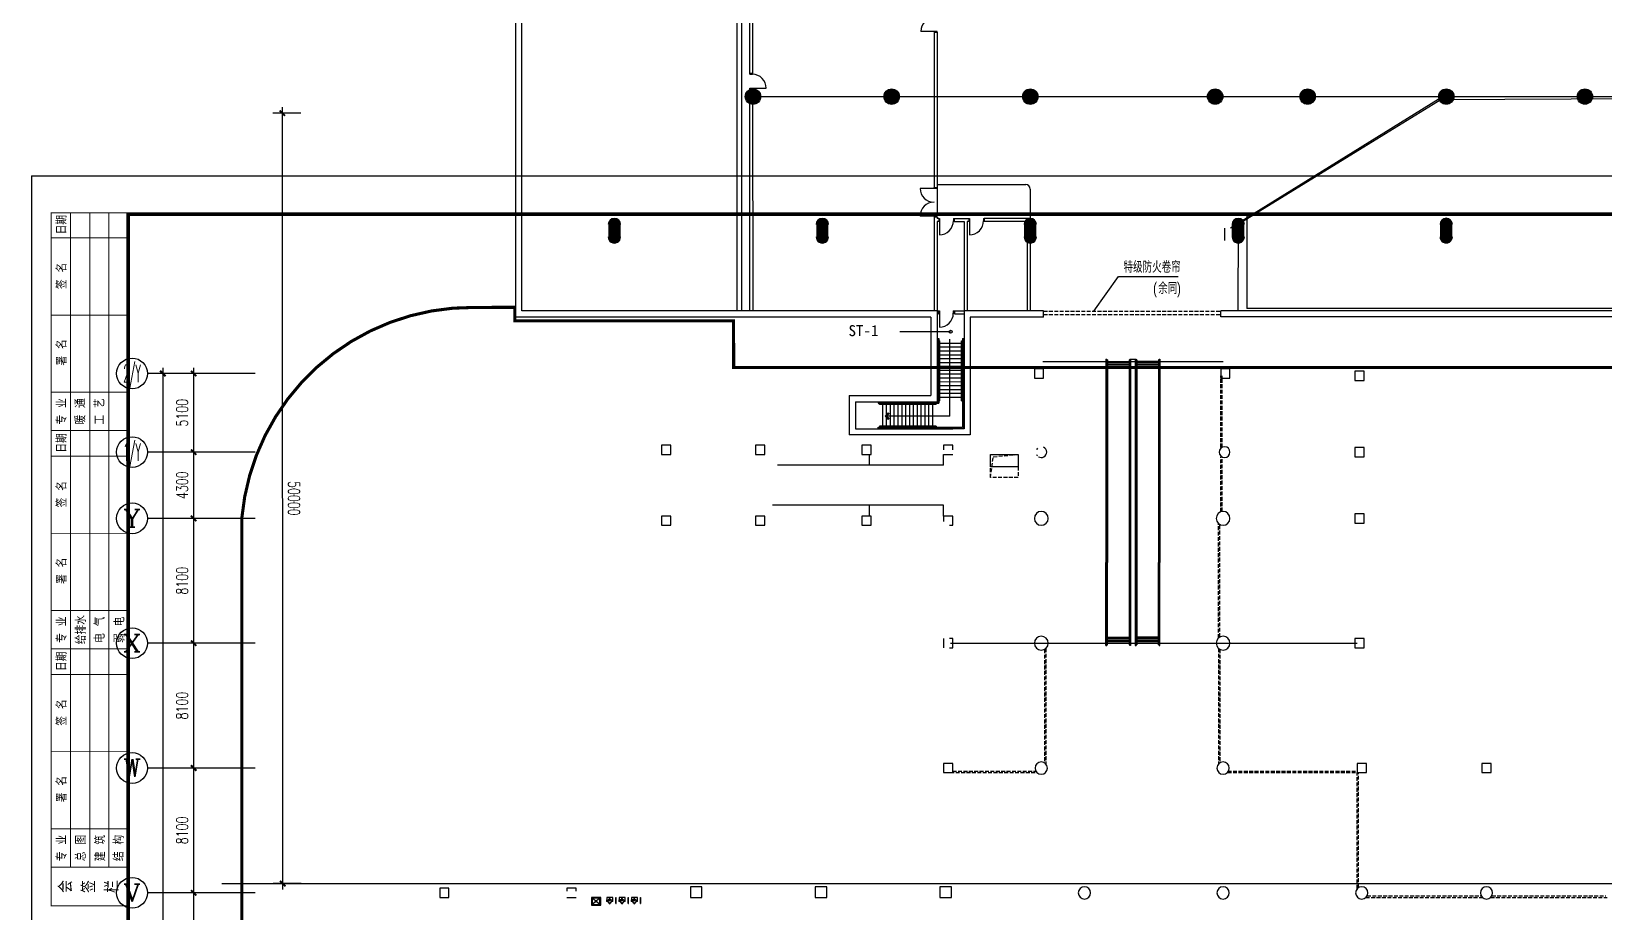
# Model space of a CAD drawing. Extents: x 3835738 to 4446688, y -234172 to 94826.
# Drawn here: x 4074157 to 4176206, y -70985 to -13877 of the extents above; entities that cross this region are included whole.
import ezdxf
from ezdxf.enums import TextEntityAlignment as Align

# ---------------------------------------------------------------- set-up
doc = ezdxf.new("R2010")
doc.units = 0
doc.header["$LTSCALE"] = 1000
doc.header["$MEASUREMENT"] = 0
doc.linetypes.add('ACAD_ISO14W100', pattern=[25.5, 12, -3, 0.5, -3, 0.5, -3, 0.5, -3])
doc.linetypes.add('DASH', pattern=[0.35, 0.25, -0.1])
for name, color, linetype in [('AXIS', 3, 'Continuous'), ('AXIS_TEXT', 3, 'Continuous'), ('COLUMN', 8, 'Continuous'), ('e-填充', 8, 'Continuous'), ('e-道路', 8, 'Continuous'), ('ELE_DIM', 3, 'Continuous'), ('PUB_DIM', 3, 'Continuous'), ('PUB_HATCH', 8, 'Continuous'), ('STAIR', 9, 'Continuous'), ('TK', 7, 'Continuous'), ('TQ', 7, 'Continuous'), ('卫生间', 8, 'Continuous'), ('原有地下室', 160, 'Continuous'), ('字体', 7, 'Continuous'), ('用地红线', 9, 'Continuous'), ('防火卷帘', 9, 'DASH'), ('集水井', 8, 'Continuous')]:
    doc.layers.add(name, color=color, linetype=linetype)
doc.styles.add('_TCH_AXIS', font='COMPLEX', dxfattribs={"bigfont": 'GBCBIG'})
doc.styles.add('COMPLEX', font='COMPLEX')
doc.styles.add('DIM', font='')
doc.styles.add('DIM_FONT', font='SIMPLEX', dxfattribs={"width": 0.7, "bigfont": 'GBCBIG'})
doc.styles.add('FSHZ', font='fszk.shx', dxfattribs={"width": 0.75, "bigfont": 'hztxt.shx'})
doc.styles.add('ipprFS', font='fszk.shx', dxfattribs={"width": 0.7, "bigfont": 'lhz.shx'})
doc.styles.get('DIM').set_extended_font_data('Txt')
doc.dimstyles.new('DIMN250', dxfattribs={"dimscale": 2.5, "dimtxt": 300, "dimasz": 100, "dimexe": 250, "dimexo": 300, "dimgap": 150, "dimtad": 1, "dimdec": 0, "dimzin": 0, "dimdsep": 46, "dimtxsty": 'DIM_FONT', "dimblk": 'ARCHTICK', "dimcen": 0.09, "dimdle": 150, "dimclrt": 7, "dimazin": 2, "dimtfac": 1, "dimtdec": 0, "dimtix": 1, "dimtmove": 2, "dimatfit": 3, "dimldrblk": 'ARCHTICK', "dimfxl": 0, "dimtolj": 1, "dimtzin": 0, "dimarcsym": 0})

# ---------------------------------------------------------------- blocks, each defined once
blk = doc.blocks.new('A$C0789794C')
at = {"layer": 'e-填充'}
for p, q in [((-19050, -13458), (-19050, -71200)), ((-18750, -13458), (-18750, -71200)), ((-18200, -55800), (-18200, -23500)), ((-18000, -55800), (-18000, -23500)), ((-33400, -71600), (-33400, -32200)), ((-33000, -71200), (-33000, -31800)), ((-6210, -53070), (-7110, -53070)), ((-6250, -53120), (-6250, -63200)), ((-6250, -53120), (-6050, -53120)), ((-6050, -53120), (-6050, -63200)), ((-18200, -55798), (-18040, -55798)), ((-18200, -55848), (-18200, -55798)), ((-18000, -55800), (-18200, -55800)), ((-18200, -55848), (-18040, -55848)), ((-18040, -55848), (-18040, -55798)), ((-18200, -56750), (-18040, -56750)), ((-18200, -56800), (-18200, -56750)), ((-18000, -56800), (-18200, -56800)), ((-18200, -71200), (-18200, -56800)), ((-18200, -56800), (-18040, -56800)), ((-18040, -56800), (-18040, -56750)), ((-18040, -56750), (-17138, -56750)), ((-18000, -56800), (-18000, -56900)), ((-18000, -71200), (-18000, -56900)), ((27000, -57300), (13500, -65600)), ((27000, -57300), (90000, -57300)), ((-6250, -63250), (-7150, -63250)), ((-6250, -63200), (-6050, -63200)), ((-6050, -63000), (-300, -63000)), ((-6050, -63150), (-6050, -65000)), ((0, -63300), (0, -65263)), ((-6250, -65050), (-7150, -65050)), ((-6250, -65100), (-6250, -71200)), ((-6050, -65100), (-6250, -65100)), ((-6050, -65100), (-6050, -65200)), ((-5945, -65200), (-6050, -65200)), ((-5945, -65200), (-5945, -65400)), ((-5945, -65200), (-5945, -65360)), ((-5945, -65200), (-5895, -65200)), ((-5895, -65200), (-5895, -65360)), ((-4993, -65200), (-4993, -65360)), ((-4993, -65200), (-4943, -65200)), ((-4945, -65200), (-3995, -65200)), ((-4945, -65200), (-4945, -65400)), ((-4943, -65200), (-4943, -65360)), ((-3995, -65200), (-3995, -65400)), ((-3995, -65200), (-3995, -65360)), ((-3995, -65200), (-3945, -65200)), ((-3945, -65200), (-3945, -65360)), ((-3043, -65200), (-3043, -65360)), ((-3043, -65200), (-2993, -65200)), ((0, -65200), (-2995, -65200)), ((-2995, -65200), (-2995, -65400)), ((-2993, -65200), (-2993, -65360)), ((0, -64495), (0, -71200)), ((14050, -64996), (14050, -71050)), ((-6050, -65400), (-6050, -71200)), ((-5945, -65400), (-6050, -65400)), ((-5945, -65360), (-5895, -65360)), ((-5895, -65360), (-5895, -66262)), ((-4993, -65360), (-4943, -65360)), ((-4945, -65400), (-4300, -65400)), ((-4300, -65400), (-4300, -71200)), ((-3995, -65400), (-4100, -65400)), ((-4100, -65408), (-4100, -71200)), ((-3995, -65360), (-3945, -65360)), ((-3945, -65360), (-3945, -66262)), ((-3043, -65360), (-2993, -65360)), ((-200, -65400), (-2995, -65400)), ((-200, -66000), (-200, -71200)), ((13100, -65600), (13100, -66400)), ((13503, -65594), (13481, -71200)), ((-18000, -71200), (-33000, -71200)), ((-6050, -71200), (-18000, -71200)), ((-6050, -71200), (-5950, -71200)), ((-6050, -71200), (-6050, -77100)), ((-6050, -71400), (-5950, -71400)), ((-5950, -71200), (-5950, -71400)), ((-5950, -71200), (-5950, -71360)), ((-5950, -71200), (-5900, -71200)), ((-5950, -71360), (-5900, -71360)), ((-5900, -71200), (-5900, -71360)), ((-5900, -71360), (-5900, -72262)), ((-4998, -71200), (-4998, -71360)), ((-4998, -71200), (-4948, -71200)), ((-4998, -71360), (-4948, -71360)), ((-4948, -71200), (-4948, -71360)), ((-4930, -71200), (-4300, -71200)), ((-4930, -71200), (-4930, -71400)), ((-4930, -71400), (-4300, -71400)), ((-4300, -71200), (-4300, -78850)), ((-2500, -71200), (-4300, -71200)), ((861, -71200), (-4300, -71200)), ((-2700, -71200), (-2700, -71221)), ((861, -71600), (861, -71200)), ((12361, -71600), (12361, -71200)), ((63000, -71200), (12363, -71200)), ((63000, -71050), (14050, -71050)), ((-6450, -71600), (-33400, -71600)), ((-6450, -71600), (-6450, -76700)), ((-3900, -71600), (-3900, -79250)), ((861, -71600), (-3900, -71600)), ((-2800, -71600), (-3900, -71600)), ((63000, -71600), (12361, -71600)), ((-5171, -72557), (-8480, -72557)), ((-6050, -73135), (-5879, -73135)), ((-6050, -73295), (-4300, -73295)), ((-5996, -72995), (-5946, -72995)), ((-5996, -72995), (-5996, -77145)), ((-5946, -72995), (-5946, -77195)), ((-5879, -77041), (-5879, -73135)), ((-5232, -78025), (-5232, -73028)), ((-4471, -73135), (-4300, -73135)), ((-4471, -77041), (-4471, -73135)), ((-4395, -72995), (-4395, -78754)), ((-4395, -72995), (-4345, -72995)), ((-4345, -72995), (-4345, -78804)), ((-6050, -73545), (-4300, -73545)), ((-6050, -73795), (-4300, -73795)), ((-6050, -74045), (-4300, -74045)), ((-6050, -74295), (-4300, -74295)), ((-6050, -74545), (-4300, -74545)), ((-6050, -74795), (-4300, -74795)), ((-6050, -75045), (-4300, -75045)), ((-6050, -75295), (-4300, -75295)), ((-6050, -75545), (-4300, -75545)), ((-6050, -75795), (-4300, -75795)), ((-6050, -76045), (-4300, -76045)), ((-6050, -76295), (-4300, -76295)), ((-11750, -76700), (-6450, -76700)), ((-11750, -76700), (-11750, -79250)), ((-11350, -77100), (-11350, -78850)), ((-11350, -77100), (-6050, -77100)), ((-9888, -77145), (-9888, -77195)), ((-9888, -77145), (-5996, -77145)), ((-9888, -77195), (-5946, -77195)), ((-9786, -77271), (-9786, -77100)), ((-6109, -77271), (-9786, -77271)), ((-9600, -77271), (-9600, -78850)), ((-9350, -77271), (-9350, -78850)), ((-9100, -77271), (-9100, -78850)), ((-8850, -77271), (-8850, -78850)), ((-8600, -77271), (-8600, -78850)), ((-8350, -77271), (-8350, -78850)), ((-8100, -77271), (-8100, -78850)), ((-7850, -77271), (-7850, -78850)), ((-7600, -77271), (-7600, -78850)), ((-7350, -77271), (-7350, -78850)), ((-7100, -77271), (-7100, -78850)), ((-6850, -77271), (-6850, -78850)), ((-6600, -77271), (-6600, -78850)), ((-6350, -77100), (-6350, -78850)), ((-6109, -77271), (-6109, -77100)), ((-6050, -76545), (-4300, -76545)), ((-6050, -76795), (-4300, -76795)), ((-5879, -77041), (-6050, -77041)), ((-4471, -77041), (-4300, -77041)), ((-9433, -78029), (-9222, -77816)), ((-9433, -78029), (-9220, -78240)), ((-5232, -78025), (-9350, -78025)), ((-9327, -78028), (-9169, -77868)), ((-9327, -78028), (-9167, -78187)), ((-9222, -77816), (-9169, -77868)), ((-9220, -78240), (-9167, -78187)), ((-3900, -79250), (-11750, -79250)), ((-11350, -78850), (-5025, -78850)), ((-9888, -78804), (-9888, -78754)), ((-9888, -78754), (-4395, -78754)), ((-9888, -78804), (-4345, -78804)), ((-9786, -78678), (-9786, -78850)), ((-6109, -78678), (-9786, -78678)), ((-4300, -78850), (-7082, -78850)), ((-6109, -78678), (-6109, -78850))]:
    blk.add_line(p, q, dxfattribs=at)
for points in [[(-6210, -53070), (-6210, -53120), (-6050, -53120), (-6050, -53070), (-6210, -53070)], [(-6250, -63250), (-6250, -63200), (-6090, -63200), (-6090, -63250), (-6250, -63250)], [(-6250, -65050), (-6250, -65100), (-6090, -65100), (-6090, -65050), (-6250, -65050)]]:
    blk.add_lwpolyline(points, dxfattribs=at)
at = {"layer": 'e-填充', "const_width": 500}
for points in [[(-18250, -57300, 1), (-17750, -57300, 1)], [(-18250, -57300, 1), (-17750, -57300, 1)], [(-9250, -57300, 1), (-8750, -57300, 1)], [(-9250, -57300, 1), (-8750, -57300, 1)], [(-250, -57300, 1), (250, -57300, 1)], [(-250, -57300, 1), (250, -57300, 1)], [(11750, -57300, 1), (12250, -57300, 1)], [(17750, -57300, 1), (18250, -57300, 1)], [(17750, -57300, 1), (18250, -57300, 1)], [(26750, -57300, 1), (27250, -57300, 1)], [(26750, -57300, 1), (27250, -57300, 1)], [(35750, -57300, 1), (36250, -57300, 1)], [(35750, -57300, 1), (36250, -57300, 1)]]:
    blk.add_lwpolyline(points, format="xyb", close=True, dxfattribs=at)
at = {"layer": 'e-填充', "const_width": 800}
for points in [[(-27000, -66400), (-27000, -65600)], [(-13500, -66400), (-13500, -65600)], [(0, -66400), (0, -65600)], [(0, -66400), (0, -65600)], [(13500, -66400), (13500, -65600)], [(27000, -66400), (27000, -65600)]]:
    blk.add_lwpolyline(points, dxfattribs=at)
at = {"layer": 'e-填充', "const_width": 400}
for points in [[(-26800, -65600, 1), (-27200, -65600, 1)], [(-13300, -65600, 1), (-13700, -65600, 1)], [(200, -65600, 1), (-200, -65600, 1)], [(-200, -65600, -1), (200, -65600, -1)], [(13700, -65600, 1), (13300, -65600, 1)], [(27200, -65600, 1), (26800, -65600, 1)], [(-27200, -66400, 1), (-26800, -66400, 1)], [(-13700, -66400, 1), (-13300, -66400, 1)], [(-200, -66400, 1), (200, -66400, 1)], [(200, -66400, -1), (-200, -66400, -1)], [(13300, -66400, 1), (13700, -66400, 1)], [(26800, -66400, 1), (27200, -66400, 1)]]:
    blk.add_lwpolyline(points, format="xyb", dxfattribs=at)
at = {"layer": 'e-填充'}
for centre, radius in [((-18000, -57300), 500), ((-18000, -57300), 500), ((-9000, -57300), 500), ((-9000, -57300), 500), ((0, -57300), 500), ((0, -57300), 500), ((12000, -57300), 500), ((18000, -57300), 500), ((18000, -57300), 500), ((27000, -57300), 500), ((27000, -57300), 500), ((36000, -57300), 500), ((36000, -57300), 500), ((-5171, -72557), 100)]:
    blk.add_circle(centre, radius, dxfattribs=at)
for centre, radius, start, end in [((-6210, -53070), 900, 90, 180), ((-18040, -56750), 902, 0, 90), ((-6250, -63250), 900, 180, 270), ((-300, -63300), 300, 0, 90), ((-6250, -65050), 900, 90, 180), ((-27000, -65600), 400, 0, 180), ((-13500, -65600), 400, 0, 180), ((0, -65600), 400, 0, 180), ((0, -65600), 400, 0, 180), ((13500, -65600), 400, 0, 180), ((27000, -65600), 400, 0, 180), ((-5895, -65360), 902, 270, 0), ((-3945, -65360), 902, 270, 0), ((-27000, -66400), 400, 180, 0), ((-13500, -66400), 400, 180, 0), ((0, -66400), 400, 180, 0), ((0, -66400), 400, 180, 0), ((13500, -66400), 400, 180, 0), ((27000, -66400), 400, 180, 0), ((-5900, -71360), 902, 270, 0)]:
    blk.add_arc(centre, radius, start, end, dxfattribs=at)
at = {"layer": 'e-填充', "style": 'DIM'}
blk.add_text('ST-1', height=714.4, dxfattribs=at).set_placement((-11800, -72841))
blk = doc.blocks.new('gyuu')
at = {"layer": '原有地下室'}
for p, q in [((2421031, 1080128), (2407565, 1071774)), ((2421031, 1080128), (2484031, 1080383)), ((2407165, 1071772), (2407168, 1070972))]:
    blk.add_line(p, q, dxfattribs=at)
blk = doc.blocks.new('_LV12')
for p, q in [((-250, -50), (-39, -219)), ((-250, -450), (-39, -281)), ((39, -219), (250, -50)), ((39, -281), (250, -450))]:
    blk.add_line(p, q)
for points in [[(300, -500), (300, 0), (-300, 0), (-300, -500)], [(250, -450), (250, -50), (-250, -50), (-250, -450)]]:
    blk.add_lwpolyline(points, close=True)
blk.add_circle((0, -250), 50)
blk = doc.blocks.new('_ArchTick')
at = {"const_width": 0.5}
blk.add_lwpolyline([(-0.7, -0.7), (0.7, 0.7)], dxfattribs=at)
blk = doc.blocks.new('*D147')
at = {"layer": 'PUB_DIM', "color": 0, "lineweight": -2, "transparency": 16777216}
for p, q in [((4088688, -69772), (4084063, -69772)), ((4084688, -76147), (4084688, -69397)), ((4088688, -75772), (4084063, -75772))]:
    blk.add_line(p, q, dxfattribs=at)
at = {"layer": 'PUB_DIM', "color": 0, "lineweight": -2, "transparency": 16777216, "xscale": 250, "yscale": 250, "zscale": 250}
for p, rotation in [((4084688, -69772), 90), ((4084688, -75772), 270)]:
    blk.add_blockref('_ArchTick', p, dxfattribs=dict(at, rotation=rotation))
at = {"layer": 'PUB_DIM', "color": 7, "transparency": 16777216, "insert": (4083938, -72772), "char_height": 750, "attachment_point": 5, "rotation": 90, "style": 'DIM_FONT'}
blk.add_mtext('\\A1;6000', dxfattribs=at)
blk = doc.blocks.new('*D148')
at = {"layer": 'PUB_DIM', "color": 0, "lineweight": -2, "transparency": 16777216}
for p, q in [((4088688, -61672), (4084063, -61672)), ((4084688, -70147), (4084688, -61297)), ((4088688, -69772), (4084063, -69772))]:
    blk.add_line(p, q, dxfattribs=at)
at = {"layer": 'PUB_DIM', "color": 0, "lineweight": -2, "transparency": 16777216, "xscale": 250, "yscale": 250, "zscale": 250}
for p, rotation in [((4084688, -61672), 90), ((4084688, -69772), 270)]:
    blk.add_blockref('_ArchTick', p, dxfattribs=dict(at, rotation=rotation))
at = {"layer": 'PUB_DIM', "color": 7, "transparency": 16777216, "insert": (4083938, -65722), "char_height": 750, "attachment_point": 5, "rotation": 90, "style": 'DIM_FONT'}
blk.add_mtext('\\A1;8100', dxfattribs=at)
blk = doc.blocks.new('*D149')
at = {"layer": 'PUB_DIM', "color": 0, "lineweight": -2, "transparency": 16777216}
for p, q in [((4088688, -53572), (4084063, -53572)), ((4084688, -62047), (4084688, -53197)), ((4088688, -61672), (4084063, -61672))]:
    blk.add_line(p, q, dxfattribs=at)
at = {"layer": 'PUB_DIM', "color": 0, "lineweight": -2, "transparency": 16777216, "xscale": 250, "yscale": 250, "zscale": 250}
for p, rotation in [((4084688, -53572), 90), ((4084688, -61672), 270)]:
    blk.add_blockref('_ArchTick', p, dxfattribs=dict(at, rotation=rotation))
at = {"layer": 'PUB_DIM', "color": 7, "transparency": 16777216, "insert": (4083938, -57622), "char_height": 750, "attachment_point": 5, "rotation": 90, "style": 'DIM_FONT'}
blk.add_mtext('\\A1;8100', dxfattribs=at)
blk = doc.blocks.new('*D150')
at = {"layer": 'PUB_DIM', "color": 0, "lineweight": -2, "transparency": 16777216}
for p, q in [((4088688, -45472), (4084063, -45472)), ((4084688, -53947), (4084688, -45097)), ((4088688, -53572), (4084063, -53572))]:
    blk.add_line(p, q, dxfattribs=at)
at = {"layer": 'PUB_DIM', "color": 0, "lineweight": -2, "transparency": 16777216, "xscale": 250, "yscale": 250, "zscale": 250}
for p, rotation in [((4084688, -45472), 90), ((4084688, -53572), 270)]:
    blk.add_blockref('_ArchTick', p, dxfattribs=dict(at, rotation=rotation))
at = {"layer": 'PUB_DIM', "color": 7, "transparency": 16777216, "insert": (4083938, -49522), "char_height": 750, "attachment_point": 5, "rotation": 90, "style": 'DIM_FONT'}
blk.add_mtext('\\A1;8100', dxfattribs=at)
blk = doc.blocks.new('*D151')
at = {"layer": 'PUB_DIM', "color": 0, "lineweight": -2, "transparency": 16777216}
for p, q in [((4084688, -45847), (4084688, -40797)), ((4088688, -41172), (4084063, -41172)), ((4088688, -45472), (4084063, -45472))]:
    blk.add_line(p, q, dxfattribs=at)
at = {"layer": 'PUB_DIM', "color": 0, "lineweight": -2, "transparency": 16777216, "xscale": 250, "yscale": 250, "zscale": 250}
for p, rotation in [((4084688, -41172), 90), ((4084688, -45472), 270)]:
    blk.add_blockref('_ArchTick', p, dxfattribs=dict(at, rotation=rotation))
at = {"layer": 'PUB_DIM', "color": 7, "transparency": 16777216, "insert": (4083938, -43322), "char_height": 750, "attachment_point": 5, "rotation": 90, "style": 'DIM_FONT'}
blk.add_mtext('\\A1;4300', dxfattribs=at)
blk = doc.blocks.new('*D152')
at = {"layer": 'PUB_DIM', "color": 0, "lineweight": -2, "transparency": 16777216}
for p, q in [((4084688, -41547), (4084688, -35697)), ((4088688, -36072), (4084063, -36072)), ((4088688, -41172), (4084063, -41172))]:
    blk.add_line(p, q, dxfattribs=at)
at = {"layer": 'PUB_DIM', "color": 0, "lineweight": -2, "transparency": 16777216, "xscale": 250, "yscale": 250, "zscale": 250}
for p, rotation in [((4084688, -36072), 90), ((4084688, -41172), 270)]:
    blk.add_blockref('_ArchTick', p, dxfattribs=dict(at, rotation=rotation))
at = {"layer": 'PUB_DIM', "color": 7, "transparency": 16777216, "insert": (4083938, -38622), "char_height": 750, "attachment_point": 5, "rotation": 90, "style": 'DIM_FONT'}
blk.add_mtext('\\A1;5100', dxfattribs=at)
blk = doc.blocks.new('*D155')
at = {"layer": 'PUB_DIM', "color": 0, "lineweight": -2, "transparency": 16777216}
for p, q in [((4082688, -35697), (4082688, -129499)), ((4088688, -36072), (4082063, -36072)), ((4082688, -218347), (4082688, -132899)), ((4088688, -217972), (4082063, -217972))]:
    blk.add_line(p, q, dxfattribs=at)
at = {"layer": 'PUB_DIM', "color": 0, "lineweight": -2, "transparency": 16777216, "xscale": 250, "yscale": 250, "zscale": 250}
for p, rotation in [((4082688, -36072), 90), ((4082688, -217972), 270)]:
    blk.add_blockref('_ArchTick', p, dxfattribs=dict(at, rotation=rotation))
at = {"layer": 'PUB_DIM', "color": 7, "transparency": 16777216, "insert": (4082000, -131199), "char_height": 750, "attachment_point": 5, "rotation": 90, "style": 'DIM_FONT'}
blk.add_mtext('\\A1;181900', dxfattribs=at)
blk = doc.blocks.new('*D99')
at = {"layer": 'PUB_DIM', "color": 0, "lineweight": -2, "transparency": 16777216}
for p, q in [((4091634, -19172), (4089818, -19173)), ((4090465, -69548), (4090443, -18798)), ((4091656, -69172), (4089840, -69173))]:
    blk.add_line(p, q, dxfattribs=at)
at = {"layer": 'PUB_DIM', "color": 0, "lineweight": -2, "transparency": 16777216, "xscale": 250, "yscale": 250, "zscale": 250}
for p, rotation in [((4090443, -19173), 90.02515159334264), ((4090465, -69173), 270.0251515933426)]:
    blk.add_blockref('_ArchTick', p, dxfattribs=dict(at, rotation=rotation))
at = {"layer": 'PUB_DIM', "color": 7, "transparency": 16777216, "insert": (4091204, -44173), "char_height": 750, "attachment_point": 5, "rotation": 270.02515, "style": 'DIM_FONT'}
blk.add_mtext('\\A1;50000', dxfattribs=at)
blk = doc.blocks.new('_AXISO')
blk.add_circle((0, 0), 0.5)
at = {"layer": 'AXIS_TEXT', "style": 'COMPLEX', "width": 1.041667}
blk.add_attdef('A', text='', height=0.56, dxfattribs=at).set_placement((-0.25, -0.28), (0.25, -0.28), align=Align.FIT)
blk = doc.blocks.new('$lvtry$00000225')
for p, q in [((-195, 0, 0), (-205, -256, 0)), ((195, 0, 0), (-195, 0, 0)), ((-181, -234, 0), (-181, -234, 0)), ((205, -257, 0), (195, 0, 0))]:
    blk.add_line(p, q)
for centre, radius in [((-1, -182, 0), 40.3), ((-5, -75, 0), 15.8)]:
    blk.add_circle(centre, radius)
for centre, radius, start, end in [((-226, -443, 0), 188, 24.17301, 83.70814), ((-160, -223, 0), 22.7, 134.58574, 206.45735), ((-200, -412, 0), 179, 22.29844, 83.80425), ((-5, -382, 0), 245, 45.41426, 134.58574), ((2, -341, 0), 61.3, 204.17301, 326.55272), ((1, -326, 0), 39.6, 206.43535, 337.70342), ((199, -407, 0), 174, 100.56764, 157.70342), ((216, -427, 0), 171, 93.60656, 161.97568), ((153, -222, 0), 20.3, 314.58574, 45.41426)]:
    blk.add_arc(centre, radius, start, end)
blk.add_point((-5, -75, 0))
blk = doc.blocks.new('A$C19C30915')
blk.add_lwpolyline([(625, 210875), (372125, 210875), (372125, 625), (625, 625)], close=True)
at = {"layer": 'TK', "ltscale": 0.6}
for points, const_width in [([(625, 210875), (372125, 210875), (372125, 625), (625, 625)], 62.5), ([(6875, 208375), (369625, 208375), (369625, 3125), (6875, 3125)], 250)]:
    blk.add_lwpolyline(points, close=True, dxfattribs=dict(at, const_width=const_width))
at = {"layer": 'TK', "ltscale": 0.6, "const_width": 62.5}
for points in [[(6875, 208469), (1875, 208469), (1875, 163500), (6875, 163500)], [(3125, 166000), (3125, 208469)], [(4375, 166000), (4375, 208469)], [(5625, 166000), (5625, 208469)], [(1875, 206833), (6875, 206833)], [(1875, 201833), (6875, 201833)], [(1875, 196833), (6875, 196833)], [(1875, 194333), (6875, 194333)], [(1875, 192667), (6875, 192667)], [(1875, 187667), (6875, 187667)], [(1875, 182667), (6875, 182667)], [(1875, 180167), (6875, 180167)], [(1875, 178500), (6875, 178500)], [(1875, 173500), (6875, 173500)], [(1875, 168500), (6875, 168500)], [(1875, 166000), (6875, 166000)]]:
    blk.add_lwpolyline(points, dxfattribs=at)
at = {"layer": 'TQ', "style": 'ipprFS', "width": 0.9}
for s, p in [('日期', (2515, 207703)), ('签  名', (2515, 204374)), ('署  名', (2515, 199404)), ('专  业', (2515, 195581)), ('暖  通', (3733, 195581)), ('工  艺', (4973, 195581)), ('日期', (2515, 193536)), ('签  名', (2515, 190207)), ('署  名', (2515, 185237)), ('专  业', (2515, 181415)), ('给排水', (3762, 181415)), ('电  气', (4983, 181415)), ('弱  电', (6267, 181415)), ('日期', (2515, 179369)), ('签  名', (2515, 176041)), ('署  名', (2515, 171070)), ('专  业', (2515, 167248)), ('总  图', (3762, 167248)), ('建  筑', (5017, 167248)), ('结  构', (6223, 167248))]:
    blk.add_text(s, height=666.7, rotation=90, dxfattribs=at).set_placement(p, align=Align.MIDDLE)
at = {"layer": 'TQ', "style": 'ipprFS'}
for s, p in [('会', (3248, 164750)), ('签', (4748, 164750)), ('栏', (6255, 164750))]:
    blk.add_text(s, height=875, rotation=90, dxfattribs=at).set_placement(p, align=Align.CENTER)

msp = doc.modelspace()

# ---------------------------------------------------------------- hatches: boundary and pattern name
at = {"layer": 'PUB_HATCH'}
for points in [[(4160657.6, -35922.7), (4160657.8, -35922.7), (4160657.8, -35922.5)], [(4160357.8, -53272.3), (4160657.8, -53272.3), (4160657.8, -53272), (4160357.8, -53272)]]:
    msp.add_hatch(color=256, dxfattribs=at).paths.add_polyline_path(points)

# ---------------------------------------------------------------- linework, layer by layer
msp.add_line((4120994.6, -18108), (4174994.6, -18101.5))
at = {"color": 171, "linetype": 'DASH', "ltscale": 10, "const_width": 100}
msp.add_lwpolyline([(4086502.7, -69172), (4415575.3, -69172)], dxfattribs=at)
at = {"layer": 'AXIS'}
for p, q in [((4088687.5, -36072.3), (4081687.8, -36072.3)), ((4088687.5, -41172), (4081687.8, -41172)), ((4088687.5, -45472), (4081687.8, -45472)), ((4088687.5, -53572), (4081687.8, -53572)), ((4088687.5, -61672), (4081687.8, -61672)), ((4088687.5, -69772), (4081687.8, -69772))]:
    msp.add_line(p, q, dxfattribs=at)
at = {"layer": 'COLUMN'}
for p, q in [((4139857.8, -35772.3), (4139257.8, -35772.3)), ((4139257.8, -35772.3), (4139257.8, -36372.3)), ((4139257.8, -36372.3), (4139857.8, -36372.3)), ((4139857.8, -36372.3), (4139857.8, -35772.3)), ((4151957.8, -35772.3), (4151357.8, -35772.3)), ((4151357.8, -35772.3), (4151357.8, -36372.3)), ((4151357.8, -36372.3), (4151957.8, -36372.3)), ((4151957.8, -36372.3), (4151957.8, -35772.3)), ((4160657.8, -35922.7), (4160057.8, -35922.7)), ((4160057.8, -35922.7), (4160057.8, -36522.7)), ((4160057.8, -36522.7), (4160657.8, -36522.7)), ((4160657.8, -36522.7), (4160657.8, -35922.7)), ((4115657.8, -40722), (4115057.8, -40722)), ((4115057.8, -40722), (4115057.8, -41322)), ((4115657.8, -41322), (4115657.8, -40722)), ((4121757.8, -40722), (4121157.8, -40722)), ((4121157.8, -40722), (4121157.8, -41322)), ((4121757.8, -41322), (4121757.8, -40722)), ((4128657.8, -40722), (4128057.8, -40722)), ((4128057.8, -40722), (4128057.8, -41322)), ((4128657.8, -41322), (4128657.8, -40722)), ((4133957.8, -40722), (4133357.8, -40722)), ((4133357.8, -40722), (4133357.8, -41022.1)), ((4133957.8, -41022), (4133957.8, -40722)), ((4115057.8, -41322), (4115657.8, -41322)), ((4121157.8, -41322), (4121757.8, -41322)), ((4128057.8, -41322), (4128657.8, -41322)), ((4133357.9, -41322), (4133957.8, -41322)), ((4160657.8, -40872.3), (4160057.8, -40872.3)), ((4160057.8, -40872.3), (4160057.8, -41472.3)), ((4160057.8, -41472.3), (4160657.8, -41472.3)), ((4160657.8, -41472.3), (4160657.8, -40872.3)), ((4115657.8, -45322), (4115057.8, -45322)), ((4115057.8, -45322), (4115057.8, -45922)), ((4115057.8, -45922), (4115657.8, -45922)), ((4115657.8, -45922), (4115657.8, -45322)), ((4121757.8, -45322), (4121157.8, -45322)), ((4121157.8, -45322), (4121157.8, -45922)), ((4121157.8, -45922), (4121757.8, -45922)), ((4121757.8, -45922), (4121757.8, -45322)), ((4128657.8, -45322), (4128057.8, -45322)), ((4128057.8, -45322), (4128057.8, -45922)), ((4128057.8, -45922), (4128657.8, -45922)), ((4128657.8, -45922), (4128657.8, -45322)), ((4133957.9, -45322), (4133357.9, -45322)), ((4133357.9, -45322), (4133357.9, -45673.4)), ((4133757.8, -45922), (4133957.9, -45922)), ((4133957.9, -45922), (4133957.9, -45322)), ((4160657.8, -45172.3), (4160057.8, -45172.3)), ((4160057.8, -45172.3), (4160057.8, -45772.3)), ((4160057.8, -45772.3), (4160657.8, -45772.3)), ((4160657.8, -45772.3), (4160657.8, -45172.3)), ((4133357.8, -53272), (4133357.8, -53872)), ((4133957.8, -53272), (4133757.8, -53272)), ((4133757.8, -53872), (4133957.8, -53872)), ((4133957.8, -53872), (4133957.8, -53272)), ((4160657.8, -53272.3), (4160057.8, -53272.3)), ((4160057.8, -53272.3), (4160057.8, -53872.3)), ((4160057.8, -53872.3), (4160657.8, -53872.3)), ((4160657.8, -53872.3), (4160657.8, -53272.3)), ((4133957.8, -61372), (4133357.8, -61372)), ((4133357.8, -61372), (4133357.8, -61972)), ((4133357.8, -61972), (4133957.8, -61972)), ((4133957.8, -61972), (4133957.8, -61372)), ((4160807.8, -61372), (4160207.8, -61372)), ((4160207.8, -61372), (4160207.8, -61972)), ((4160207.8, -61972), (4160807.8, -61972)), ((4160807.8, -61972), (4160807.8, -61372)), ((4168907.8, -61372.3), (4168307.8, -61372.3)), ((4168307.8, -61372.3), (4168307.8, -61972.3)), ((4168307.8, -61972.3), (4168907.8, -61972.3)), ((4168907.8, -61972.3), (4168907.8, -61372.3)), ((4117682.8, -69372), (4116932.8, -69372)), ((4116932.8, -69372), (4116932.8, -70072)), ((4117682.8, -70072), (4117682.8, -69372)), ((4125782.8, -69372), (4125032.8, -69372)), ((4125032.8, -69372), (4125032.8, -70072)), ((4125782.8, -70072), (4125782.8, -69372)), ((4133882.8, -69372), (4133132.8, -69372)), ((4133132.8, -69372), (4133132.8, -70072)), ((4133882.8, -70072), (4133882.8, -69372)), ((4101257.8, -69472), (4100657.8, -69472)), ((4100657.8, -69472), (4100657.8, -70072)), ((4100657.8, -70072), (4101257.8, -70072)), ((4101257.8, -70072), (4101257.8, -69472)), ((4109507.8, -69472.3), (4108907.8, -69472.3)), ((4108907.8, -69472.3), (4108907.8, -69672)), ((4108907.8, -70072), (4108907.8, -70072.3)), ((4108907.8, -70072.3), (4109507.8, -70072.3)), ((4109507.8, -69672), (4109507.8, -69472.3)), ((4109507.8, -70072.3), (4109507.8, -70072)), ((4116932.8, -70072), (4117682.8, -70072)), ((4125032.8, -70072), (4125782.8, -70072)), ((4133132.8, -70072), (4133882.8, -70072))]:
    msp.add_line(p, q, dxfattribs=at)
for centre, radius, start, end in [((4139707.8, -41172), 350, 135.584573, 154.623067), ((4139707.8, -41172), 350, 205.376934, 224.415247), ((4139707.8, -41172), 350, 238.383976, 360), ((4139707.8, -41172), 350, 360, 64.622955), ((4151607.8, -41172), 350, 0, 180), ((4151607.8, -41172), 350, 180, 0), ((4139707.8, -45472), 450, 0, 180), ((4139707.8, -45472), 450, 180, 0), ((4151507.8, -45472), 450, 0, 180), ((4151507.8, -45472), 450, 180, 0), ((4139707.8, -53572), 450, 0, 180), ((4139707.8, -53572), 450, 180, 0), ((4151507.8, -53572), 450, 0, 180), ((4151507.8, -53572), 450, 180, 0), ((4139707.8, -61672), 400, 0, 180), ((4139707.8, -61672), 400, 180, 0), ((4151507.8, -61672), 400, 0, 180), ((4151507.8, -61672), 400, 180, 0), ((4142507.8, -69772), 400, 0, 180), ((4151507.8, -69772), 400, 0, 180), ((4160507.8, -69772), 400, 0, 180), ((4168607.8, -69772), 400, 0, 180), ((4142507.8, -69772), 400, 180, 0), ((4151507.8, -69772), 400, 180, 0), ((4160507.8, -69772), 400, 180, 0), ((4168607.8, -69772), 400, 180, 0)]:
    msp.add_arc(centre, radius, start, end, dxfattribs=at)
at = {"layer": 'e-道路'}
for p, q in [((4128557.8, -42022.2), (4128557.8, -41321.9)), ((4133357.8, -42022.4), (4133357.8, -41321.9)), ((4133357.8, -42022.4), (4122576.2, -42022.4)), ((4133357.9, -44622), (4122265.9, -44622)), ((4128557.9, -45321.8), (4128557.9, -44621.8)), ((4133357.9, -45321.8), (4133357.9, -44622))]:
    msp.add_line(p, q, dxfattribs=at)
at = {"layer": 'PUB_DIM'}
for p, q in [((4143116.3, -32035.7), (4144717.9, -29785.6)), ((4144717.9, -29785.6), (4148600.3, -29785.6))]:
    msp.add_line(p, q, dxfattribs=at)
at = {"layer": 'STAIR'}
for p, q in [((4139807.8, -35287.6), (4151507.8, -35287.6)), ((4143907.8, -35137.6), (4143907.8, -48336.9)), ((4143907.8, -35137.6), (4143957.8, -35137.6)), ((4143957.8, -35137.6), (4143957.8, -48336.9)), ((4143957.8, -35187.6), (4144007.8, -35187.6)), ((4144007.8, -35187.6), (4144007.8, -48336.9)), ((4144007.8, -35287.6), (4145407.8, -35287.6)), ((4144007.8, -35387.6), (4145407.8, -35387.6)), ((4144007.8, -35487.6), (4145407.8, -35487.6)), ((4144007.8, -35587.6), (4145407.8, -35587.6)), ((4144007.8, -35687.6), (4145407.8, -35687.6)), ((4145407.8, -35187.6), (4145457.8, -35187.6)), ((4145407.8, -35187.6), (4145407.8, -53672)), ((4145457.8, -35137.6), (4145857.8, -35137.6)), ((4145457.8, -35137.6), (4145457.8, -53722)), ((4145507.8, -35137.6), (4145507.8, -53722)), ((4145807.8, -35137.6), (4145807.8, -53722)), ((4145857.8, -35137.6), (4145857.8, -53722)), ((4145907.8, -35187.6), (4145857.8, -35187.6)), ((4145907.8, -35187.6), (4145907.8, -53672)), ((4147307.8, -35287.6), (4145907.8, -35287.6)), ((4147307.8, -35387.6), (4145907.8, -35387.6)), ((4147307.8, -35487.6), (4145907.8, -35487.6)), ((4147307.8, -35587.6), (4145907.8, -35587.6)), ((4147307.8, -35687.6), (4145907.8, -35687.6)), ((4147357.8, -35187.6), (4147307.8, -35187.6)), ((4147307.8, -35187.6), (4147307.8, -48336.9)), ((4147357.8, -35137.6), (4147407.8, -35137.6)), ((4147357.8, -35137.6), (4147357.8, -48336.9)), ((4147407.8, -35137.6), (4147407.8, -48336.9)), ((4143907.8, -53722), (4143907.8, -48336.9)), ((4143957.8, -53722), (4143957.8, -48336.9)), ((4144007.8, -53672), (4144007.8, -48336.9)), ((4147307.8, -53672), (4147307.8, -48336.9)), ((4147357.8, -53722), (4147357.8, -48336.9)), ((4147407.8, -53722), (4147407.8, -48336.9)), ((4133807.8, -53572), (4160207.8, -53572)), ((4143907.8, -53722), (4143957.8, -53722)), ((4143957.8, -53672), (4144007.8, -53672)), ((4144007.8, -53172), (4145407.8, -53172)), ((4144007.8, -53272), (4145407.8, -53272)), ((4144007.8, -53372), (4145407.8, -53372)), ((4144007.8, -53472), (4145407.8, -53472)), ((4144007.8, -53572), (4145407.8, -53572)), ((4145407.8, -53672), (4145457.8, -53672)), ((4145507.8, -53722), (4145457.8, -53722)), ((4145807.8, -53722), (4145857.8, -53722)), ((4145907.8, -53672), (4145857.8, -53672)), ((4147307.8, -53172), (4145907.8, -53172)), ((4147307.8, -53272), (4145907.8, -53272)), ((4147307.8, -53372), (4145907.8, -53372)), ((4147307.8, -53472), (4145907.8, -53472)), ((4147307.8, -53572), (4145907.8, -53572)), ((4147357.8, -53672), (4147307.8, -53672)), ((4147357.8, -53722), (4147407.8, -53722))]:
    msp.add_line(p, q, dxfattribs=at)
at = {"layer": '卫生间'}
for p, q in [((4112082.4, -70472.1), (4112082.4, -70072)), ((4112082.4, -70072), (4112107.4, -70072)), ((4112107.4, -70472.1), (4112107.4, -70072)), ((4112882.1, -70472.1), (4112882.1, -70072)), ((4112882.1, -70072), (4112907.1, -70072)), ((4112907.1, -70472.1), (4112907.1, -70072)), ((4113681.7, -70472.1), (4113681.7, -70072)), ((4113681.7, -70072), (4113706.7, -70072)), ((4113706.7, -70472.1), (4113706.7, -70072)), ((4112082.4, -70472.1), (4112107.4, -70472.1)), ((4112882.1, -70472.1), (4112907.1, -70472.1)), ((4113681.7, -70472.1), (4113706.7, -70472.1))]:
    msp.add_line(p, q, dxfattribs=at)
at = {"layer": '用地红线', "linetype": 'ACAD_ISO14W100', "ltscale": 0.5, "const_width": 200}
msp.add_lwpolyline([(4414096.8, -219469.5), (4414077.9, -174584.8), (4414104.6, -52999.8, 0.43521309), (4394176.3, -31657.6), (4389175.6, -31775.3), (4389175.5, -32694.5), (4374089, -32692), (4374270.5, -35679.2), (4119740.5, -35679.5), (4119734.4, -32648), (4105541.7, -32645.9), (4105538.8, -31777.5), (4102911.2, -31783, 0.39152675), (4087812.1, -45454.8), (4087828.1, -219469.5), (4087828.1, -219469.5), (4414096.8, -219469.5)], format="xyb", dxfattribs=at)
at = {"layer": '防火卷帘'}
for p, q in [((4139857.8, -32035.7), (4151357.8, -32035.7)), ((4139857.8, -32235.7), (4151357.8, -32235.7)), ((4151357.8, -40872), (4151357.8, -36222.5)), ((4151457.8, -40872), (4151457.8, -36222.5)), ((4151357.8, -45047.8), (4151357.8, -41473.4)), ((4151457.8, -45024.8), (4151457.8, -41473.4)), ((4151207.8, -53236.6), (4151207.8, -45807.4)), ((4151307.8, -53168.9), (4151307.8, -45875.1)), ((4139907.8, -53975.1), (4139907.8, -61325.6)), ((4140007.8, -53907.4), (4140007.8, -61407.5)), ((4151207.8, -53907.4), (4151207.8, -61407.5)), ((4151307.8, -53975.1), (4151307.8, -61325.6)), ((4133807.8, -61972), (4139443.3, -61972)), ((4133957.8, -61872), (4139361.4, -61872)), ((4151807.8, -61872), (4160207.8, -61872)), ((4151807.8, -61972), (4160207.8, -61972)), ((4160207.8, -69507.5), (4160207.8, -61972)), ((4160307.8, -69425.6), (4160307.8, -61972)), ((4160772.4, -70072), (4168343.2, -70072)), ((4160854.2, -69972), (4168261.4, -69972)), ((4168872.4, -70072), (4176443.2, -70072)), ((4168954.2, -69972), (4176361.4, -69972))]:
    msp.add_line(p, q, dxfattribs=at)
at = {"layer": '集水井', "linetype": 'DASH'}
for p, q in [((4136407.5, -42822), (4136593.5, -41475.4)), ((4136593.5, -41475.4), (4138207.8, -41322))]:
    msp.add_line(p, q, dxfattribs=at)
at = {"layer": '集水井'}
msp.add_lwpolyline([(4136407.5, -41322), (4138207.8, -41322), (4138207.8, -42122), (4136407.5, -42122)], close=True, dxfattribs=at)
at = {"layer": '集水井', "linetype": 'DASH'}
msp.add_lwpolyline([(4138207.8, -42122), (4138207.8, -42822), (4136407.5, -42822), (4136407.5, -42122), (4136407.5, -42122)], dxfattribs=at)

# ---------------------------------------------------------------- block references
msp.add_blockref('gyuu', (1744432.3, -1098411))
at = {"layer": 'AXIS'}
ref = msp.add_blockref('_AXISO', (4080687.8, -36072.3), dxfattribs=dict(at, xscale=2000, yscale=2000, zscale=2000))
ref.add_attrib('A', '2/Y', dxfattribs={"layer": 'AXIS_TEXT', "height": 1131.37, "style": '_TCH_AXIS', "width": 0.344262}).set_placement((4080122.1, -36638), (4081253.5, -36638), align=Align.FIT)
ref = msp.add_blockref('_AXISO', (4080687.8, -41172), dxfattribs=dict(at, xscale=2000, yscale=2000, zscale=2000))
ref.add_attrib('A', '1/Y', dxfattribs={"layer": 'AXIS_TEXT', "height": 1131.37, "style": '_TCH_AXIS', "width": 0.375}).set_placement((4080122.1, -41737.7), (4081253.5, -41737.7), align=Align.FIT)
ref = msp.add_blockref('_AXISO', (4080687.8, -45472), dxfattribs=dict(at, xscale=2000, yscale=2000, zscale=2000))
ref.add_attrib('A', 'Y', dxfattribs={"layer": 'AXIS_TEXT', "height": 1131.4, "style": '_TCH_AXIS', "width": 1.105263}).set_placement((4080122.1, -46037.7), (4081253.5, -46037.7), align=Align.FIT)
ref = msp.add_blockref('_AXISO', (4080687.8, -53572), dxfattribs=dict(at, xscale=2000, yscale=2000, zscale=2000))
ref.add_attrib('A', 'X', dxfattribs={"layer": 'AXIS_TEXT', "height": 1131.4, "style": '_TCH_AXIS', "width": 1.166667}).set_placement((4080122.1, -54137.7), (4081253.5, -54137.7), align=Align.FIT)
ref = msp.add_blockref('_AXISO', (4080687.8, -61672), dxfattribs=dict(at, xscale=2000, yscale=2000, zscale=2000))
ref.add_attrib('A', 'W', dxfattribs={"layer": 'AXIS_TEXT', "height": 1131.4, "style": '_TCH_AXIS', "width": 0.954545}).set_placement((4080122.1, -62237.7), (4081253.5, -62237.7), align=Align.FIT)
ref = msp.add_blockref('_AXISO', (4080687.8, -69772), dxfattribs=dict(at, xscale=2000, yscale=2000, zscale=2000))
ref.add_attrib('A', 'V', dxfattribs={"layer": 'AXIS_TEXT', "height": 1131.4, "style": '_TCH_AXIS', "width": 1.166667}).set_placement((4080122.1, -70337.7), (4081253.5, -70337.7), align=Align.FIT)
at = {"layer": 'e-填充', "color": 160, "linetype": 'Continuous', "rotation": 0.006862675940578765}
msp.add_blockref('A$C0789794C', (4138987.7, 39194.2), dxfattribs=at)
at = {"layer": 'ELE_DIM'}
msp.add_blockref('A$C19C30915', (4073563.4, -234109.7), dxfattribs=at)
at = {"layer": '卫生间'}
for name, p, rotation in [('_LV12', (4110807.8, -70572), 180), ('$lvtry$00000225', (4111695, -70072, 0), 359.9999919124957), ('$lvtry$00000225', (4112494.6, -70072, 0), 359.9999919124957), ('$lvtry$00000225', (4113294.2, -70072, 0), 359.9999919124957)]:
    msp.add_blockref(name, p, dxfattribs=dict(at, rotation=rotation))

# ---------------------------------------------------------------- texts
at = {"layer": '字体', "style": 'FSHZ', "width": 0.75}
for s, p in [('特级防火卷帘', (4145045.9, -29535.6)), ('(', (4146967, -30910.6)), ('余同', (4147293.6, -30910.6)), (')', (4148518.6, -30910.6))]:
    msp.add_text(s, height=750, dxfattribs=at).set_placement(p)

# ---------------------------------------------------------------- dimensions: what is measured, and where the dimension line sits
at = {"layer": 'PUB_DIM'}
for p1, p2, distance, picture, middle in [((4092405.9, -69172), (4092383.9, -19172), 1940.9, '*D99', (4091204, -44172.6)), ((4089437.5, -41172), (4089437.5, -36072.3), 4750, '*D152', (4083937.5, -38622.2)), ((4089437.5, -45472), (4089437.5, -41172), 4750, '*D151', (4083937.5, -43322)), ((4089437.5, -53572), (4089437.5, -45472), 4750, '*D150', (4083937.5, -49522)), ((4089437.5, -61672), (4089437.5, -53572), 4750, '*D149', (4083937.5, -57622)), ((4089437.5, -69772), (4089437.5, -61672), 4750, '*D148', (4083937.5, -65722)), ((4089437.5, -75772), (4089437.5, -69772), 4750, '*D147', (4083937.5, -72772))]:
    dim = msp.add_aligned_dim(p1=p1, p2=p2, distance=distance, dimstyle='DIMN250', dxfattribs=at)
    dim.commit()
    dim.dimension.update_dxf_attribs({"geometry": picture, "text_midpoint": middle})
dim = msp.add_linear_dim(base=(4082687.8, -36072.3), p1=(4089437.5, -217972), p2=(4089437.5, -36072.3), angle=90, dimstyle='DIMN250', dxfattribs=at)
dim.commit()
dim.dimension.update_dxf_attribs({"geometry": '*D155', "text_midpoint": (4082000.3, -131198.8), "dimtype": 129})

doc.saveas('drawing.dxf')
